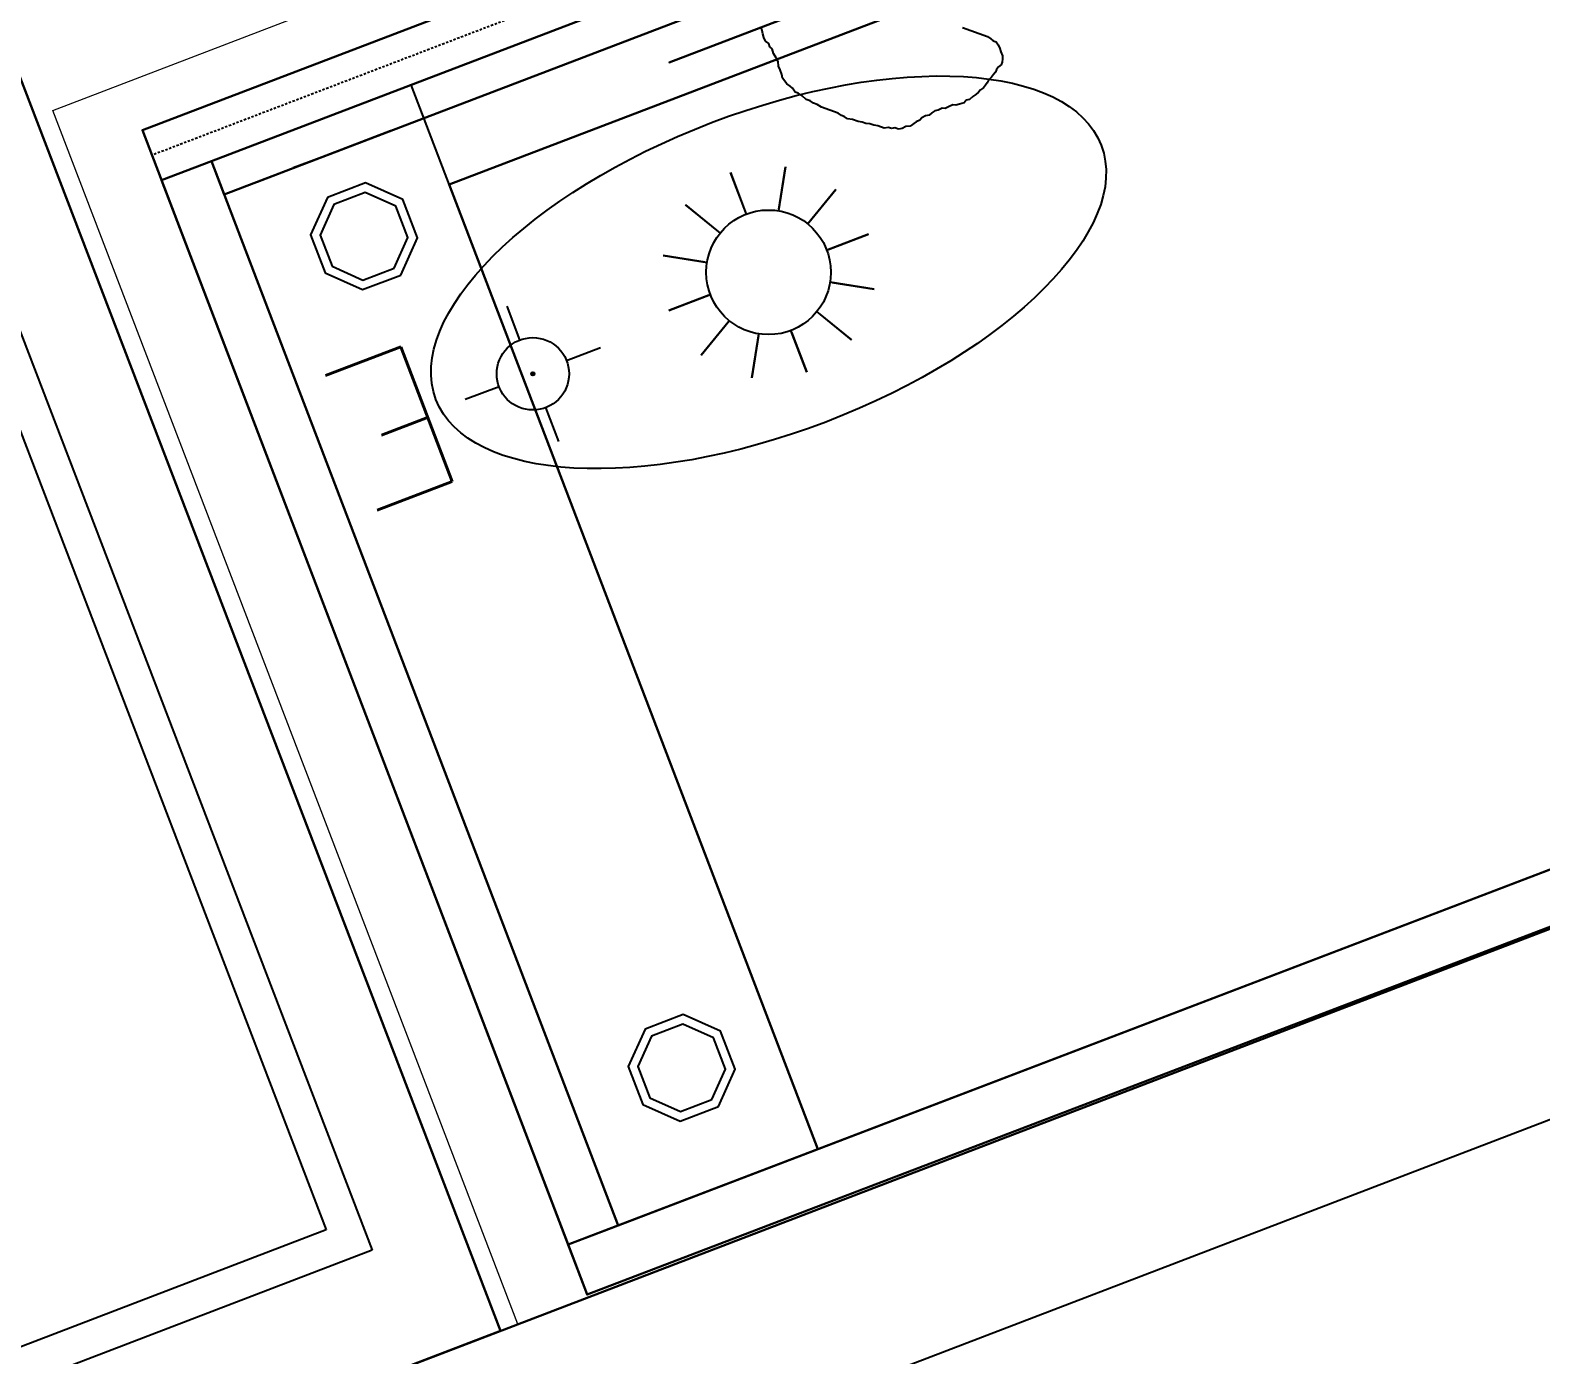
# Model space of a CAD drawing. Header units: millimetres. Extents: x 8159 to 14952, y 6817 to 11888.
# Drawn here: x 9790.2 to 9875.1, y 8541.2 to 8615.6 of the extents above; entities that cross this region are included whole.
import ezdxf

# ---------------------------------------------------------------- set-up
doc = ezdxf.new("R2010")
doc.units = ezdxf.units.MM
doc.header["$LTSCALE"] = 5
doc.linetypes.add('NASCOSTA', pattern=[0.375, 0.25, -0.125])
for name, color, linetype in [('200-EquipBlack-3d', 250, 'Continuous'), ('200-EquipBorder-2d', 9, 'Continuous'), ('200-EquipID-2d', 7, 'Continuous'), ('200-EquipInternal-2d', 252, 'Continuous'), ('200-EquipSteel-3d', 9, 'Continuous'), ('250-ele-2d', 20, 'Continuous'), ('600-User-2D', 7, 'Continuous'), ('ELECTRICAL', 1, 'Continuous')]:
    doc.layers.add(name, color=color, linetype=linetype)
doc.layers.add('200-InsPoint-3D', color=3, linetype='Continuous', plot=False)
for name, color, linetype, lineweight in [('3-YANGIN-DOLABI', 7, 'Continuous', 0), ('anted', 10, 'Continuous', 0), ('FIBROBETON', 1, 'Continuous', 18), ('YAZI', 250, 'Continuous', 30)]:
    doc.layers.add(name, color=color, linetype=linetype, lineweight=lineweight)
doc.styles.add('SIMPLEX', font='SIMPLEX')

# ---------------------------------------------------------------- blocks, each defined once
blk = doc.blocks.new('A$C23C11219')
at = {"layer": 'FIBROBETON'}
blk.add_lwpolyline([(4170.991, 707.809), (4330.647, -537.528, 0.079118), (6057.442, 175.691), (5734.15, 708.989, 0.288304), (5090.273, 1000.528, -0.032207)], format="xyb", close=True, dxfattribs=at)
blk = doc.blocks.new('Sobstitute')
at = {"layer": '200-EquipBorder-2d', "color": 4}
blk.add_lwpolyline([(0, -1), (1, -1), (1, 0), (0, 0)], close=True, dxfattribs=at)
at = {"layer": '200-InsPoint-3D'}
blk.add_point((0, 0), dxfattribs=at)
at = {"layer": '200-EquipSteel-3d'}
mesh = blk.add_polyface(dxfattribs=at)
corners = [(0, -1), (1, -1), (1, 0), (0, 0), (0, -1, 1), (1, -1, 1), (1, 0, 1), (0, 0, 1)]
mesh.append_faces([[corners[k] for k in face] for face in [(0, 3, 2, 1), (4, 5, 6, 7), (0, 1, 5, 4), (3, 7, 6, 2), (0, 4, 7, 3), (1, 2, 6, 5)]])
blk = doc.blocks.new('sun')
at = {"layer": '200-EquipInternal-2d'}
for p, q in [((0, 36), (0, 60)), ((0, 60), (0, 35)), ((-18, 31.18), (-30, 51.96)), ((-30, 51.96), (-17.5, 30.31)), ((30, 51.96), (17.5, 30.31)), ((18, 31.18), (30, 51.96)), ((-31.18, 18), (-51.96, 30)), ((-51.96, 30), (-30.31, 17.5)), ((51.96, 30), (30.31, 17.5)), ((31.18, 18), (51.96, 30)), ((-36, 0), (-60, 0)), ((-60, 0), (-35, 0)), ((60, 0), (35, 0)), ((36, 0), (60, 0)), ((-51.96, -30), (-30.31, -17.5)), ((-31.18, -18), (-51.96, -30)), ((51.96, -30), (30.31, -17.5)), ((31.18, -18), (51.96, -30)), ((-30, -51.96), (-17.5, -30.31)), ((-18, -31.18), (-30, -51.96)), ((30, -51.96), (17.5, -30.31)), ((18, -31.18), (30, -51.96)), ((0, -60), (0, -35)), ((0, -36), (0, -60))]:
    blk.add_line(p, q, dxfattribs=at)
blk.add_circle((0, 0), 35, dxfattribs=at)
blk.add_ellipse((0, 0), major_axis=(-200, 0), ratio=0.45, dxfattribs=at)
blk = doc.blocks.new('MTC1400P')
at = {"layer": '200-EquipBlack-3d', "extrusion": (0, -1, 0), "elevation": 650}
for points in [[(1270, 525), (1270, 725), (1350, 725), (1350, 525)], [(1302.35, 593.48), (1291.52, 582.65), (1291.52, 567.35), (1302.35, 556.52), (1317.65, 556.52), (1328.48, 567.35), (1328.48, 582.65), (1317.65, 593.48)], [(1302.35, 687.5), (1291.52, 676.67), (1291.52, 661.37), (1302.35, 650.54), (1317.65, 650.54), (1328.48, 661.37), (1328.48, 676.67), (1317.65, 687.5)]]:
    blk.add_lwpolyline(points, close=True, dxfattribs=at)
at = {"layer": '200-EquipBlack-3d'}
blk.add_3dface([(1270, -650, 525), (1270, -650, 725), (1350, -650, 725), (1350, -650, 525)], dxfattribs=at)
at = {"layer": '200-EquipBlack-3d', "invisible_edges": 15}
for points in [[(1291.52, -655, 661.37), (1328.48, -655, 661.37), (1317.65, -655, 650.54), (1302.35, -655, 650.54)], [(1328.48, -655, 676.67), (1291.52, -655, 676.67), (1291.52, -655, 661.37), (1328.48, -655, 661.37)], [(1302.35, -655, 687.5), (1317.65, -655, 687.5), (1328.48, -655, 676.67), (1291.52, -655, 676.67)], [(1302.35, -669, 593.48), (1317.65, -669, 593.48), (1328.48, -669, 582.65), (1291.52, -669, 582.65)], [(1328.48, -669, 582.65), (1291.52, -669, 582.65), (1291.52, -669, 567.35), (1328.48, -669, 567.35)], [(1291.52, -669, 567.35), (1328.48, -669, 567.35), (1317.65, -669, 556.52), (1302.35, -669, 556.52)]]:
    blk.add_3dface(points, dxfattribs=at)
at = {"layer": '200-EquipBorder-2d'}
blk.add_lwpolyline([(0, 0), (1400, 0), (1400, -700), (0, -700)], close=True, dxfattribs=at)
at = {"layer": '200-EquipInternal-2d', "linetype": 'NASCOSTA'}
blk.add_lwpolyline([(0, -670), (700, -670), (700, -685), (1400, -685)], dxfattribs=at)
at = {"layer": '200-EquipSteel-3d'}
blk.add_line((1250, -30, 240), (1250, -670, 240), dxfattribs=at)
at = {"layer": '200-EquipSteel-3d', "elevation": 50}
for points in [[(1293.52, -72.28), (1277.28, -88.52), (1277.28, -111.48), (1293.52, -127.72), (1316.48, -127.72), (1332.72, -111.48), (1332.72, -88.52), (1316.48, -72.28)], [(1293.52, -572.28), (1277.28, -588.52), (1277.28, -611.48), (1293.52, -627.72), (1316.48, -627.72), (1332.72, -611.48), (1332.72, -588.52), (1316.48, -572.28)]]:
    blk.add_lwpolyline(points, close=True, dxfattribs=at)
at = {"layer": '200-EquipSteel-3d'}
for points in [[(1295.59, -77.28), (1282.28, -90.59), (1282.28, -109.41), (1295.59, -122.72), (1314.41, -122.72), (1327.72, -109.41), (1327.72, -90.59), (1314.41, -77.28)], [(1295.59, -577.28), (1282.28, -590.59), (1282.28, -609.41), (1295.59, -622.72), (1314.41, -622.72), (1327.72, -609.41), (1327.72, -590.59), (1314.41, -577.28)]]:
    blk.add_lwpolyline(points, close=True, dxfattribs=at)
at = {"layer": '200-EquipSteel-3d', "extrusion": (0, -1, 0), "elevation": 630}
blk.add_lwpolyline([(1110, 240), (500, 240), (500, 810), (1110, 810)], close=True, dxfattribs=at)
at = {"layer": '200-EquipSteel-3d', "invisible_edges": 15}
for points in [[(1250, -669, 810), (1370, -669, 810), (1370, -669, 725), (1250, -669, 725)], [(1250, -669, 240), (1370, -669, 240), (1370, -669, 525), (1250, -669, 525)], [(1250, -669, 725), (1270, -669, 725), (1270, -669, 525), (1250, -669, 525)], [(1350, -669, 725), (1370, -669, 725), (1370, -669, 525), (1350, -669, 525)]]:
    blk.add_3dface(points, dxfattribs=at)
at = {"layer": '200-InsPoint-3D'}
for p in [(1400, 0), (1400, -700)]:
    blk.add_point(p, dxfattribs=at)
blk.add_blockref('sun', (1100, -500))
blk.add_attdef('DISTANG', (0, 0), '', height=1, dxfattribs=at)
at = {"layer": '200-EquipSteel-3d'}
mesh = blk.add_polymesh((6, 3), dxfattribs=at)
for k, corner in enumerate([(1400, -30, 849.99), (1400, -30, 239.99), (1400, -30, 239.99), (0, -30, 849.99), (0, -30, 239.99), (0, -30, 239.99), (0, 0, 849.99), (0, 0, 239.99), (0, -30, 239.99), (1400, 0, 849.99), (1400, 0, 239.99), (1400, -30, 239.99), (1400, 0, 849.99), (1400, 0, 849.99), (1400, -30, 849.99), (0, 0, 849.99), (0, 0, 849.99), (0, -30, 849.99)]):
    mesh.set_mesh_vertex(divmod(k, 3), corner)
mesh = blk.add_polymesh((6, 3), dxfattribs=at)
for k, corner in enumerate([(1400, -700, 900), (1400, -700, 850), (1400, -700, 850), (0, -700, 900), (0, -700, 850), (0, -700, 850), (0, 0, 900), (0, 0, 850), (0, -700, 850), (1400, 0, 900), (1400, 0, 850), (1400, -700, 850), (1400, 0, 900), (1400, 0, 900), (1400, -700, 900), (0, 0, 900), (0, 0, 900), (0, -700, 900)]):
    mesh.set_mesh_vertex(divmod(k, 3), corner)
mesh = blk.add_polymesh((6, 3), dxfattribs=at)
for k, corner in enumerate([(1250, -610, 530), (1250, -610, 490), (1250, -610, 490), (30, -610, 530), (30, -610, 490), (30, -610, 490), (30, -30, 530), (30, -30, 490), (30, -610, 490), (1250, -30, 530), (1250, -30, 490), (1250, -610, 490), (1250, -30, 530), (1250, -30, 530), (1250, -610, 530), (30, -30, 530), (30, -30, 530), (30, -610, 530)]):
    mesh.set_mesh_vertex(divmod(k, 3), corner)
mesh = blk.add_polymesh((6, 3), dxfattribs=at)
for k, corner in enumerate([(1370, -670, 240), (1370, -670, 200), (1370, -670, 200), (30, -670, 240), (30, -670, 200), (30, -670, 200), (30, -30, 240), (30, -30, 200), (30, -670, 200), (1370, -30, 240), (1370, -30, 200), (1370, -670, 200), (1370, -30, 240), (1370, -30, 240), (1370, -670, 240), (30, -30, 240), (30, -30, 240), (30, -670, 240)]):
    mesh.set_mesh_vertex(divmod(k, 3), corner)
mesh = blk.add_polymesh((6, 3), dxfattribs=at)
for k, corner in enumerate([(1400, -670, 850), (1400, -670, 200), (1400, -670, 200), (1370, -670, 850), (1370, -670, 200), (1370, -670, 200), (1370, -30, 850), (1370, -30, 200), (1370, -670, 200), (1400, -30, 850), (1400, -30, 200), (1400, -670, 200), (1400, -30, 850), (1400, -30, 850), (1400, -670, 850), (1370, -30, 850), (1370, -30, 850), (1370, -670, 850)]):
    mesh.set_mesh_vertex(divmod(k, 3), corner)
mesh = blk.add_polymesh((6, 3), dxfattribs=at)
for k, corner in enumerate([(1370, -670, 850), (1370, -670, 810), (1370, -670, 810), (30, -670, 850), (30, -670, 810), (30, -670, 810), (30, -650, 850), (30, -650, 810), (30, -670, 810), (1370, -650, 850), (1370, -650, 810), (1370, -670, 810), (1370, -650, 850), (1370, -650, 850), (1370, -670, 850), (30, -650, 850), (30, -650, 850), (30, -670, 850)]):
    mesh.set_mesh_vertex(divmod(k, 3), corner)
blk = doc.blocks.new('ECON')
at = {"layer": '250-ele-2d'}
for p, q in [((0, 40.64), (0, 20.32)), ((-40.64, 0), (-20.32, 0)), ((20.32, 0), (40.64, 0)), ((0, -20.32), (0, -40.64))]:
    blk.add_line(p, q, dxfattribs=at)
for radius in [20.32, 1]:
    blk.add_circle((0, 0), radius, dxfattribs=at)
blk.add_point((0, 0), dxfattribs=at)
at = {"layer": '250-ele-2d', "style": 'SIMPLEX', "flags": 8}
blk.add_attdef('E', (50.05, -40.64), '', height=81, dxfattribs=at)
blk = doc.blocks.new('CUOCO')
at = {"layer": '600-User-2D'}
for p, q in [((-17.369, -29.254), (-17.416, -29.06)), ((-17.322, -29.449), (-17.369, -29.254)), ((-17.276, -29.644), (-17.322, -29.449)), ((-17.177, -29.857), (-17.276, -29.644)), ((-6.118, -29.078), (-4.711, -29.596)), ((-4.711, -29.596), (-4.522, -29.725)), ((-16.987, -29.986), (-17.177, -29.857)), ((-16.941, -30.181), (-16.987, -29.986)), ((-16.803, -30.291), (-16.941, -30.181)), ((-16.724, -30.556), (-16.803, -30.291)), ((-4.522, -29.725), (-4.385, -29.834)), ((-4.385, -29.834), (-4.228, -29.892)), ((-4.228, -29.892), (-4.11, -30.054)), ((-4.11, -30.054), (-4.011, -30.267)), ((-4.011, -30.267), (-3.965, -30.462)), ((-3.965, -30.462), (-3.866, -30.676)), ((-16.573, -30.789), (-16.724, -30.556)), ((-16.474, -31.003), (-16.573, -30.789)), ((-16.447, -31.25), (-16.474, -31.003)), ((-16.348, -31.464), (-16.447, -31.25)), ((-4.096, -31.301), (-4.206, -31.438)), ((-3.934, -31.183), (-4.096, -31.301)), ((-3.877, -31.027), (-3.934, -31.183)), ((-3.871, -30.851), (-3.877, -31.027)), ((-3.866, -30.676), (-3.871, -30.851)), ((-16.268, -31.73), (-16.348, -31.464)), ((-16.221, -31.924), (-16.268, -31.73)), ((-15.985, -32.248), (-16.221, -31.924)), ((-4.721, -32.195), (-4.831, -32.332)), ((-4.663, -32.039), (-4.721, -32.195)), ((-4.482, -31.869), (-4.663, -32.039)), ((-4.373, -31.731), (-4.482, -31.869)), ((-4.263, -31.594), (-4.373, -31.731)), ((-4.206, -31.438), (-4.263, -31.594)), ((-15.796, -32.377), (-15.985, -32.248)), ((-15.659, -32.486), (-15.796, -32.377)), ((-15.508, -32.719), (-15.659, -32.486)), ((-15.352, -32.777), (-15.508, -32.719)), ((-15.11, -32.925), (-15.352, -32.777)), ((-14.888, -33.125), (-15.11, -32.925)), ((-5.535, -32.96), (-5.716, -33.13)), ((-5.373, -32.842), (-5.535, -32.96)), ((-5.212, -32.724), (-5.373, -32.842)), ((-5.102, -32.587), (-5.212, -32.724)), ((-4.94, -32.469), (-5.102, -32.587)), ((-4.831, -32.332), (-4.94, -32.469)), ((-14.679, -33.202), (-14.888, -33.125)), ((-14.49, -33.331), (-14.679, -33.202)), ((-14.282, -33.408), (-14.49, -33.331)), ((-14.04, -33.556), (-14.282, -33.408)), ((-13.102, -33.901), (-14.04, -33.556)), ((-12.913, -34.03), (-13.102, -33.901)), ((-7.83, -33.889), (-7.992, -34.007)), ((-7.669, -33.772), (-7.83, -33.889)), ((-7.474, -33.725), (-7.669, -33.772)), ((-7.26, -33.626), (-7.474, -33.725)), ((-7.085, -33.632), (-7.26, -33.626)), ((-6.871, -33.533), (-7.085, -33.632)), ((-6.657, -33.434), (-6.871, -33.533)), ((-6.481, -33.44), (-6.657, -33.434)), ((-6.287, -33.393), (-6.481, -33.44)), ((-6.021, -33.314), (-6.287, -33.393)), ((-5.911, -33.176), (-6.021, -33.314)), ((-5.716, -33.13), (-5.911, -33.176)), ((-12.756, -34.087), (-12.913, -34.03)), ((-12.567, -34.216), (-12.756, -34.087)), ((-12.287, -34.26), (-12.567, -34.216)), ((-11.975, -34.375), (-12.287, -34.26)), ((-11.747, -34.4), (-11.975, -34.375)), ((-11.538, -34.477), (-11.747, -34.4)), ((-11.311, -34.501), (-11.538, -34.477)), ((-11.102, -34.578), (-11.311, -34.501)), ((-10.875, -34.603), (-11.102, -34.578)), ((-10.51, -34.737), (-10.875, -34.603)), ((-10.263, -34.709), (-10.51, -34.737)), ((-10.107, -34.767), (-10.263, -34.709)), ((-9.912, -34.72), (-10.107, -34.767)), ((-9.703, -34.797), (-9.912, -34.72)), ((-9.509, -34.751), (-9.703, -34.797)), ((-9.295, -34.652), (-9.509, -34.751)), ((-9.048, -34.624), (-9.295, -34.652)), ((-8.724, -34.389), (-9.048, -34.624)), ((-8.511, -34.29), (-8.724, -34.389)), ((-8.401, -34.153), (-8.511, -34.29)), ((-8.187, -34.054), (-8.401, -34.153)), ((-7.992, -34.007), (-8.187, -34.054))]:
    blk.add_line(p, q, dxfattribs=at)

msp = doc.modelspace()

# ---------------------------------------------------------------- linework, layer by layer
at = {"layer": '200-EquipBorder-2d', "elevation": 129.475}
for points in [[(9816.637, 8542.587), (9704.583, 8499.648), (9677.03, 8571.55), (9789.085, 8614.489)], [(9809.427, 8547.107), (9707.096, 8507.895), (9683.369, 8569.814), (9785.7, 8609.027)], [(9806.844, 8548.259), (9708.248, 8510.478), (9685.952, 8568.662), (9784.548, 8606.444)]]:
    msp.add_lwpolyline(points, close=True, dxfattribs=at)
at = {"layer": '200-EquipID-2d', "elevation": 129.475}
for points in [[(9401.469, 8463.815), (9431.884, 8384.442), (10351.579, 8736.864), (10348, 8746.202), (9437.643, 8397.359), (9437.643, 8397.359), (9410.807, 8467.393), (9401.469, 8463.815)], [(9410.807, 8467.393), (9437.643, 8397.359), (10348, 8746.202)]]:
    msp.add_lwpolyline(points, dxfattribs=at)
at = {"layer": 'anted', "ltscale": 3, "extrusion": (0, 0.010673, 0.999943), "elevation": 217.921}
msp.add_lwpolyline([(11856.76, 9414.676), (11856.76, 7096.248), (8385.9, 7096.248), (8385.9, 9414.676)], close=True, dxfattribs=at)
msp.add_lwpolyline([(11856.76, 9414.676), (11856.76, 7096.248), (8385.9, 7096.248), (8385.9, 9414.676)], close=True, dxfattribs=at)
msp.add_lwpolyline([(11856.76, 9414.676), (11856.76, 7096.248), (8385.9, 7096.248), (8385.9, 9414.676)], close=True, dxfattribs=at)
msp.add_lwpolyline([(11856.76, 9414.676), (11856.76, 7096.248), (8385.9, 7096.248), (8385.9, 9414.676)], close=True, dxfattribs=at)
at = {"layer": 'ELECTRICAL', "lineweight": 0, "elevation": 129.475}
msp.add_lwpolyline([(9791.487, 8611.125), (10321.879, 8814.368), (10348, 8746.202), (9817.608, 8542.959)], close=True, dxfattribs=at)
at = {"layer": 'YAZI', "linetype": 'Continuous', "ltscale": 10, "extrusion": (0, 0.010673, 0.999943), "elevation": 240.507}
for points in [[(8159.11, 9661.148), (12372.465, 9661.148), (12372.465, 6815.051), (8159.11, 6815.051)], [(8159.11, 9661.148), (12372.465, 9661.148), (12372.465, 6815.051), (8159.11, 6815.051)], [(8159.11, 9661.148), (12372.465, 9661.148), (12372.465, 6815.051), (8159.11, 6815.051)], [(8159.11, 9661.148), (12372.465, 9661.148), (12372.465, 6815.051), (8159.11, 6815.051)], [(8199.97, 9620.288), (12331.605, 9620.288), (12331.605, 6855.911), (8199.97, 6855.911)], [(8254.373, 9565.885), (12277.202, 9565.885), (12277.202, 6910.314), (8254.373, 6910.314)]]:
    msp.add_lwpolyline(points, close=True, dxfattribs=at)

# ---------------------------------------------------------------- block references
at = {"xscale": 0.09999999999964011, "yscale": 0.09999999999990905, "zscale": 0.09999999999999432, "rotation": 200.905661289842}
msp.add_blockref('MTC1400P', (9952.295, 8594.579, 118.091), dxfattribs=at)
msp.add_blockref('ECON', (9818.457, 8596.337, 118.091), dxfattribs=at).add_auto_attribs({'E': 'E'})
at = {"layer": '200-EquipBorder-2d', "xscale": 119.9999999999993, "yscale": 77, "zscale": 85, "rotation": 200.9665259053236}
msp.add_blockref('Sobstitute', (9816.637, 8542.587, 129.475), dxfattribs=at)
at = {"layer": '3-YANGIN-DOLABI', "extrusion": (0, 0.010673, 0.999943), "rotation": 183.318814803488}
msp.add_blockref('A$C23C11219', (14647.132, 8757.754, 217.921), dxfattribs=at)
at = {"layer": '600-User-2D'}
msp.add_blockref('CUOCO', (9848.702, 8644.874), dxfattribs=at)

doc.saveas('drawing.dxf')
